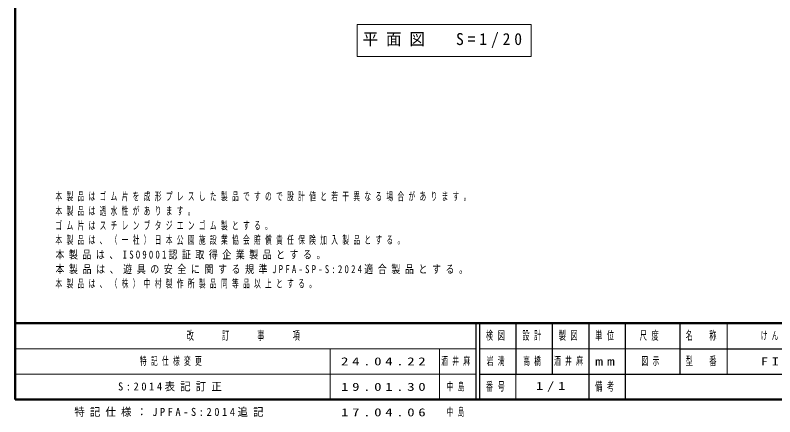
# Model space of a CAD drawing. Units: millimetres on the paper, with parts at other scales. Extents: x 55 to 420, y -5 to 257.
# Drawn here: x 55 to 263.6, y -4.7 to 105.7 of the extents above; entities that cross this region are included whole.
import ezdxf

# ---------------------------------------------------------------- set-up
doc = ezdxf.new("R2010")
doc.units = ezdxf.units.MM
doc.layers.add('LY_1', color=7, linetype='Continuous', lineweight=13)
doc.layers.add('LY_4', color=7, linetype='Continuous', lineweight=13)
doc.layers.add('LY_5', color=7, linetype='Continuous')
doc.styles.add('ＭＳ ゴシック', font='')
doc.styles.get('ＭＳ ゴシック').set_extended_font_data('MS Gothic')

msp = doc.modelspace()

# ---------------------------------------------------------------- linework, layer by layer
at = {"layer": 'LY_1'}
for p, q in [((148.938, 103.093), (148.938, 94.293)), ((196.738, 103.093), (148.938, 103.093)), ((196.738, 94.293), (196.738, 103.093)), ((148.938, 94.293), (196.738, 94.293))]:
    msp.add_line(p, q, dxfattribs=at)
at = {"layer": 'LY_4', "lineweight": 50}
for p, q in [((55, 257), (55, 0)), ((55, 21), (420, 21)), ((55, 0), (420, 0))]:
    msp.add_line(p, q, dxfattribs=at)
at = {"layer": 'LY_4', "lineweight": 25}
for p, q in [((181.5, 21), (181.5, 0)), ((182.5, 21), (182.5, 0)), ((192.5, 21), (192.5, 7)), ((202.5, 21), (202.5, 7)), ((212.5, 21), (212.5, 0)), ((222.5, 21), (222.5, 7)), ((237.5, 21), (237.5, 7)), ((237.5, 14), (350, 14)), ((182.5, 7), (420, 7)), ((222.5, 7), (222.5, 0))]:
    msp.add_line(p, q, dxfattribs=at)
at = {"layer": 'LY_4'}
for p, q in [((250.5, 21), (250.5, 7)), ((55, 14), (181.5, 14)), ((141.5, 14), (141.5, 0)), ((171.5, 14), (171.5, 0)), ((182.5, 14), (237.5, 14)), ((55, 7), (181.5, 7)), ((192.5, 7), (192.5, 0))]:
    msp.add_line(p, q, dxfattribs=at)

# ---------------------------------------------------------------- texts
at = {"layer": 'LY_1', "style": 'ＭＳ ゴシック'}
for s, insert, char_height, attachment_point in [('\\T1.5;\\W0.95;平面図\u3000S=1/20', (172.838, 98.693), 3.299, 5), ('\\T1.64;\\W0.6;本製品はゴム片を成形プレスした製品ですので設計値と若干異なる場合があります。', (66.061, 54.507), 2.199, 7), ('\\T1.64;\\W0.6;本製品は透水性があります。', (66.061, 50.507), 2.199, 7), ('\\T1.64;\\W0.6;ゴム片はスチレンブタジエンゴム製とする。', (66.061, 46.507), 2.199, 7), ('\\T1.64;\\W0.6;本製品は、（一社）日本公園施設業協会賠償責任保険加入製品とする。', (66.061, 42.507), 2.199, 7), ('\\T1.5;\\W0.8;本製品は、ISO9001認証取得企業製品とする。', (66.061, 38.507), 2.199, 7), ('\\T1.51;\\W0.8;本製品は、遊具の安全に関する規準JPFA-SP-S:2024適合製品とする。', (66.061, 34.507), 2.199, 7), ('\\T1.64;\\W0.6;本製品は、（株）中村製作所製品同等品以上とする。', (66.061, 30.507), 2.199, 7), ('\\T1.64;\\W0.6;特記仕様変更', (89.25, 10.5), 2.199, 4), ('\\T1.5;\\W1.35;24.04.22', (144.5, 10.5), 2.199, 4), ('\\T1.64;\\W0.6;酒井麻', (172, 10.5), 2.199, 4), ('\\T1.64;\\W0.6;高橋', (194.5, 10.5), 2.199, 4), ('\\T1.5;\\W0.95;S:2014表記訂正', (83.25, 3.5), 2.199, 4), ('\\T1.5;\\W1.35;19.01.30', (144.5, 3.5), 2.199, 4), ('\\T1.64;\\W0.6;中島', (173.5, 3.5), 2.199, 4), ('\\T1.5;\\W0.95;特記仕様：JPFA-S:2014追記', (71.25, -3.5), 2.199, 4), ('\\T1.64;\\W0.6;中島', (173.5, -3.5), 2.199, 4), ('\\T1.5;\\W1.35;17.04.06', (144.5, -3.5), 2.199, 4)]:
    msp.add_mtext(s, dxfattribs=dict(at, insert=insert, char_height=char_height, attachment_point=attachment_point))
at = {"layer": 'LY_4', "char_height": 2.346, "attachment_point": 5, "style": 'ＭＳ ゴシック'}
for s, insert in [('\\T1.64;\\W0.6;改\u3000\u3000訂\u3000\u3000事\u3000\u3000項', (118.25, 17.5)), ('\\T1.64;\\W0.6;検図', (187.5, 17.5)), ('\\T1.64;\\W0.6;設計', (197.5, 17.5)), ('\\T1.64;\\W0.6;製図', (207.5, 17.5)), ('\\T1.64;\\W0.6;単位', (217.5, 17.5)), ('\\T1.64;\\W0.6;尺度', (229.75, 17.5)), ('\\T1.64;\\W0.6;名\u3000称', (244, 17.5)), ('\\T1.5;\\W1.35;mm', (217.5, 10.5)), ('\\T1.64;\\W0.6;型\u3000番', (244, 10.5)), ('\\T1.64;\\W0.6;番号', (187.5, 3.5)), ('\\T1.64;\\W0.6;備考', (217.5, 3.5))]:
    msp.add_mtext(s, dxfattribs=dict(at, insert=insert))
at = {"layer": 'LY_5', "char_height": 2.199, "attachment_point": 4, "style": 'ＭＳ ゴシック'}
for s, insert in [('\\T1.64;\\W0.6;けんけんマット', (259.75, 17.5)), ('\\T1.64;\\W0.6;岩満', (184.5, 10.5)), ('\\T1.64;\\W0.6;酒井麻', (203, 10.5)), ('\\T1.64;\\W0.6;図示', (227, 10.5)), ('\\T1.5;\\W1.35;FIT-K07', (259.75, 10.5)), ('\\T1.5;\\W1.35;1/1', (198, 3.5))]:
    msp.add_mtext(s, dxfattribs=dict(at, insert=insert))

doc.saveas('drawing.dxf')
